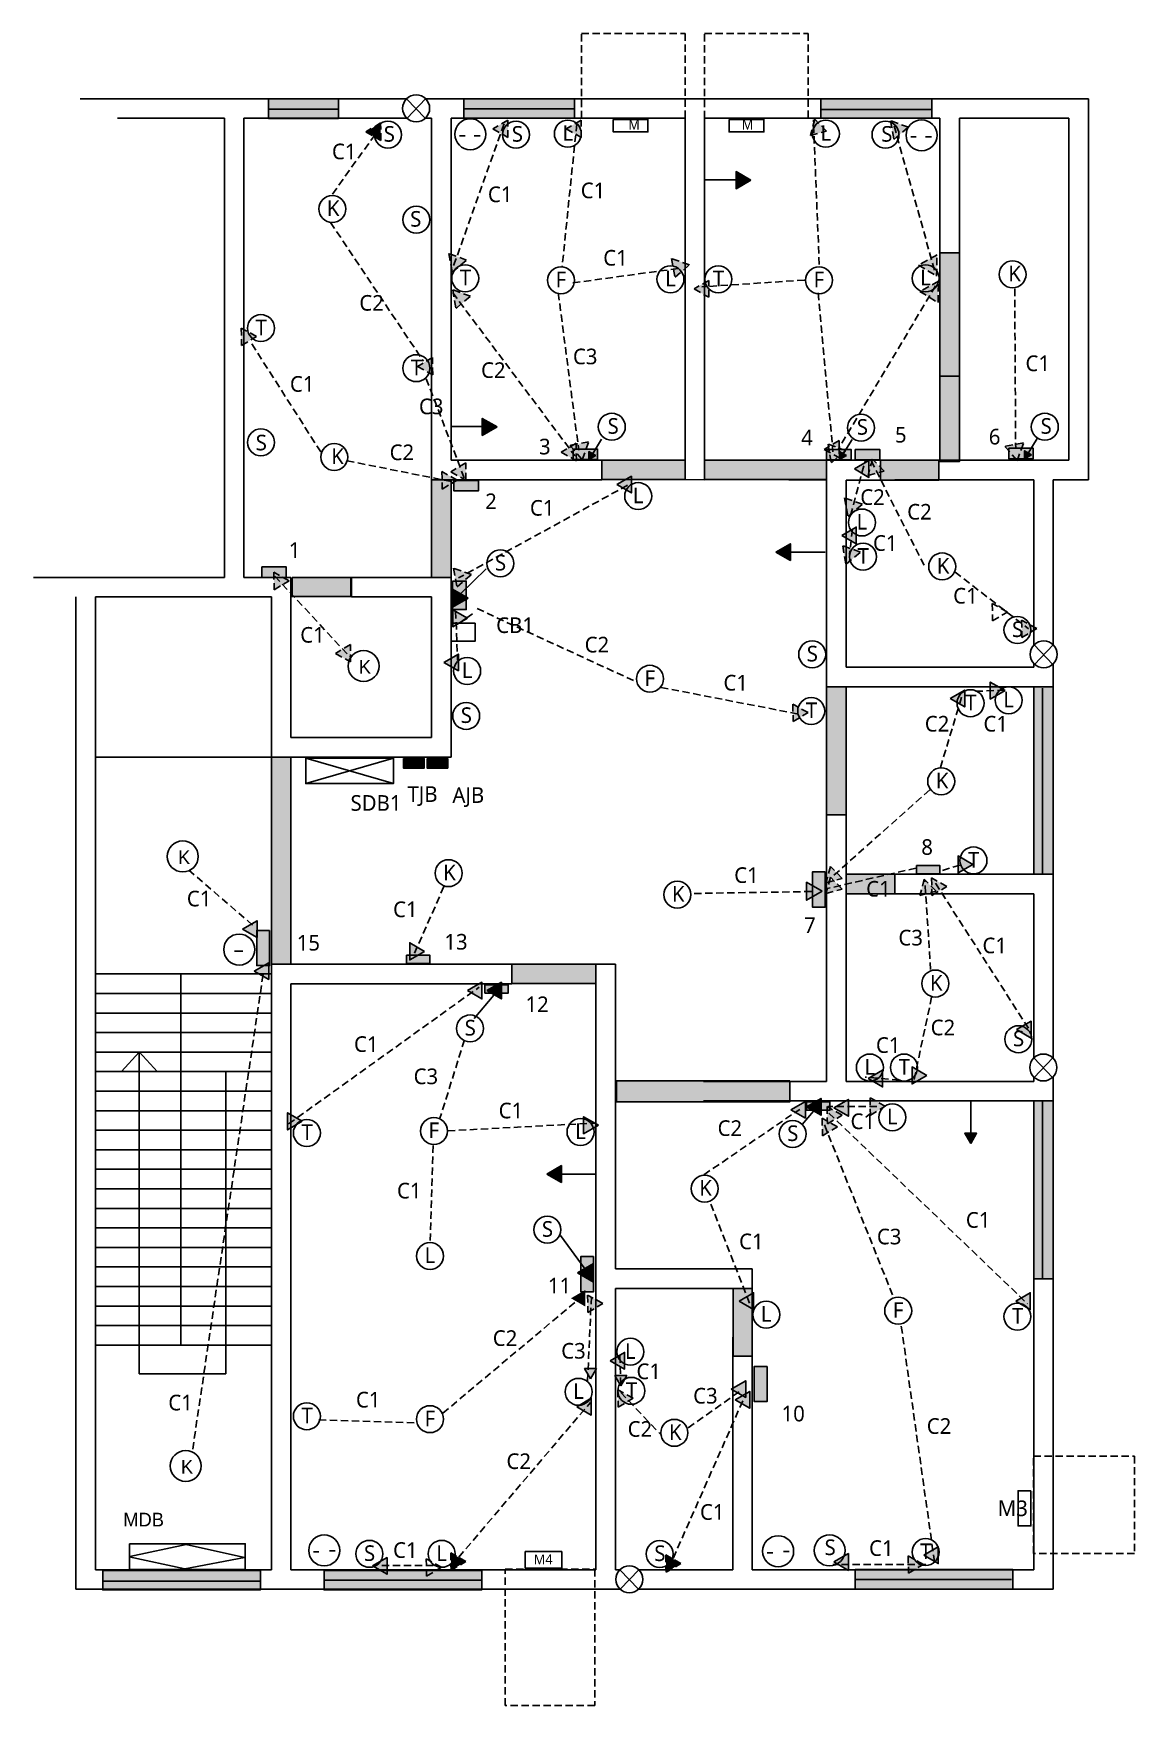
# Model space of a CAD drawing. Header units: inches. Extents: x 7 to 570, y -57 to 799.
import ezdxf

# ---------------------------------------------------------------- set-up
doc = ezdxf.new("R2010")
doc.units = ezdxf.units.IN
doc.header["$LTSCALE"] = 15
doc.header["$MEASUREMENT"] = 0
doc.linetypes.add('HIDDEN', pattern=[0.375, 0.25, -0.125])

msp = doc.modelspace()

# ---------------------------------------------------------------- hatches: boundary and pattern name
for color, points in [(61, [(126.71, 765.73), (162.61, 765.73), (162.61, 755.73), (126.71, 755.73)]), (250, [(373.52, 724.12), (365.95, 728.49), (365.95, 719.76)]), (250, [(243.67, 597.83), (236.1, 602.2), (236.1, 593.46)]), (145, [(282.64, 586.47), (295.14, 586.47), (295.14, 581.07), (282.64, 581.07)]), (250, [(294.26, 583.17), (290.7, 585.23), (290.7, 581.11)]), (250, [(422.41, 583.12), (418.84, 585.18), (418.84, 581.06)]), (145, [(505.45, 586.9), (517.95, 586.9), (517.95, 581.5), (505.45, 581.5)]), (250, [(517.07, 583.6), (513.51, 585.66), (513.51, 581.54)]), (62, [(210.14, 570.78), (220.27, 570.78), (220.27, 520.8), (210.14, 520.8)]), (250, [(386.38, 533.75), (393.8, 529.47), (393.8, 538.04)]), (135, [(220.85, 518.9), (227.95, 518.9), (227.95, 504.28), (220.85, 504.28)]), (250, [(228.84, 510.21), (220.85, 514.82), (220.85, 505.61)]), (135, [(195.82, 428.07), (206.43, 428.07), (206.43, 423.18), (195.82, 423.18)]), (68, [(195.82, 428.07), (206.43, 428.07), (206.43, 423.18), (195.82, 423.18)]), (4, [(207.86, 428.07), (218.46, 428.07), (218.46, 423.18), (207.86, 423.18)]), (135, [(411.58, 370), (405, 370), (405, 352), (411.58, 352)]), (135, [(458.26, 373.27), (470.2, 373.27), (470.2, 368.98), (458.26, 368.98)]), (135, [(127.32, 340.09), (120.75, 340.09), (120.75, 322.09), (127.32, 322.09)]), (135, [(197.3, 327.5), (209.24, 327.5), (209.24, 323.22), (197.3, 323.22)]), (135, [(237.5, 312.29), (249.44, 312.29), (249.44, 308), (237.5, 308)]), (250, [(238.5, 309.29), (245.92, 305), (245.92, 313.57)]), (250, [(402, 249.79), (409.42, 245.5), (409.42, 254.07)]), (135, [(402, 252.29), (413.94, 252.29), (413.94, 248), (402, 248)]), (250, [(486, 231), (489.03, 236.25), (482.97, 236.25)]), (250, [(269.21, 215.39), (276.64, 211.1), (276.64, 219.68)]), (135, [(293.08, 173.13), (286.5, 173.13), (286.5, 155.13), (293.08, 155.13)]), (250, [(284.79, 164.78), (293.02, 160.03), (293.02, 169.54)]), (250, [(281.5, 151.79), (288.92, 147.5), (288.92, 156.07)]), (135, [(381.8, 116.87), (375.23, 116.87), (375.23, 98.87), (381.8, 98.87)])]:
    msp.add_hatch(color=color).paths.add_polyline_path(points)
h = msp.add_hatch(color=60)
h.paths.add_polyline_path([(466.12, 755.87), (409.36, 755.87), (409.36, 765.81), (466.12, 765.81)])
h.paths.add_polyline_path([(283.39, 755.87), (226.63, 755.87), (226.63, 765.81), (283.39, 765.81)])
h = msp.add_hatch(color=61)
h.paths.add_polyline_path([(283.39, 755.87), (226.63, 755.87), (226.63, 765.81), (283.39, 765.81)])
h.paths.add_polyline_path([(466.12, 755.87), (409.36, 755.87), (409.36, 765.81), (466.12, 765.81)])
at = {"linetype": 'HIDDEN'}
for points in [[(184.15, 753.42), (176.5, 748.83), (184.29, 744.5)], [(220.15, 12.5), (227.79, 17.08), (220, 21.42)], [(330.15, 11.5), (337.79, 16.08), (330, 20.42)]]:
    msp.add_hatch(color=250, dxfattribs=at).paths.add_polyline_path(points)
h = msp.add_hatch(color=250, dxfattribs=at)
h.paths.add_polyline_path([(249.15, 754.92), (241.5, 750.33), (249.29, 746)])
h.paths.add_polyline_path([(286.65, 754.92), (279, 750.33), (286.79, 746)])
h.paths.add_polyline_path([(342.12, 680.76), (333, 684.03), (334.73, 674.5)])
h.paths.add_polyline_path([(284.15, 589.42), (276.5, 584.83), (284.29, 580.5)])
h.paths.add_polyline_path([(230.12, 664.76), (221, 668.03), (222.73, 658.5)])
h.paths.add_polyline_path([(228.12, 683.26), (219, 686.53), (220.73, 677)])
h = msp.add_hatch(color=250, dxfattribs=at)
h.paths.add_polyline_path([(404, 747), (412.28, 749.22), (406.22, 755.28)])
h.paths.add_polyline_path([(454.12, 751.26), (445, 754.53), (446.73, 745)])
h.paths.add_polyline_path([(422.12, 585.76), (413, 589.03), (414.73, 579.5)])
h.paths.add_polyline_path([(418.65, 590.92), (411, 586.33), (418.79, 582)])
h = msp.add_hatch(color=64)
h.paths.add_polyline_path([(138.84, 520.8), (168.91, 520.8), (168.91, 511.01), (138.84, 511.01)])
h.paths.add_polyline_path([(297.23, 580.81), (339.87, 580.81), (339.87, 570.84), (297.23, 570.84)])
h.paths.add_polyline_path([(412.23, 570.85), (349.86, 570.85), (349.86, 580.82), (412.23, 580.82)])
h.paths.add_polyline_path([(439.86, 580.72), (469.65, 580.72), (469.65, 570.62), (439.86, 570.62)])
h.paths.add_polyline_path([(470.28, 687), (480.29, 687), (480.29, 580.19), (470.28, 580.19)])
h = msp.add_hatch(color=250, dxfattribs=at)
h.paths.add_polyline_path([(344.5, 668.5), (352, 664.17), (352, 672.83)])
h.paths.add_polyline_path([(469.26, 661.5), (469.53, 672.35), (460, 667.15)])
h.paths.add_polyline_path([(468.5, 675), (468.76, 685.85), (459.24, 680.65)])
h = msp.add_hatch(color=250, dxfattribs=at)
h.paths.add_polyline_path([(113, 639.5), (120.65, 644.08), (112.85, 648.42)])
h.paths.add_polyline_path([(215.65, 566), (223.29, 570.58), (215.5, 574.92)])
h.paths.add_polyline_path([(227.65, 579.42), (220, 574.83), (227.79, 570.5)])
h.paths.add_polyline_path([(210.65, 633.42), (203, 628.83), (210.79, 624.5)])
h = msp.add_hatch(color=145)
h.paths.add_polyline_path([(221.62, 570.44), (234.13, 570.44), (234.13, 565.04), (221.62, 565.04)])
h.paths.add_polyline_path([(412.23, 586.23), (424.73, 586.23), (424.73, 580.82), (412.23, 580.82)])
h.paths.add_polyline_path([(427.01, 586.53), (439.51, 586.53), (439.51, 581.13), (427.01, 581.13)])
h.paths.add_polyline_path([(123.3, 526.21), (135.8, 526.21), (135.8, 520.8), (123.3, 520.8)])
h = msp.add_hatch(color=250, dxfattribs=at)
h.paths.add_polyline_path([(287.26, 581), (290.53, 590.12), (281, 588.38)])
h.paths.add_polyline_path([(509.76, 580.5), (513.03, 589.62), (503.5, 587.88)])
h = msp.add_hatch(color=250, dxfattribs=at)
h.paths.add_polyline_path([(426.5, 576.29), (433.92, 572), (433.92, 580.57)])
h.paths.add_polyline_path([(433.5, 573), (441.78, 575.22), (435.72, 581.28)])
h.paths.add_polyline_path([(430.62, 558.26), (421.5, 561.53), (423.23, 552)])
h.paths.add_polyline_path([(420, 542.29), (427.42, 538), (427.42, 546.57)])
h.paths.add_polyline_path([(429.62, 533.76), (420.5, 537.03), (422.23, 527.5)])
h.paths.add_polyline_path([(512.15, 490), (519.79, 494.58), (512, 498.92)])
h = msp.add_hatch(color=64)
h.paths.add_polyline_path([(374.12, 122.16), (364.43, 122.16), (364.43, 156.82), (374.12, 156.82)])
h.paths.add_polyline_path([(393.54, 263.01), (304.88, 263.01), (304.88, 252.41), (393.54, 252.41)])
h.paths.add_polyline_path([(412.23, 464.81), (422.21, 464.81), (422.21, 399.22), (412.23, 399.22)])
h.paths.add_polyline_path([(447.23, 368.81), (422.23, 368.81), (422.23, 358.8), (447.23, 358.8)])
h.paths.add_polyline_path([(251.23, 322.81), (294.16, 322.81), (294.16, 312.93), (251.23, 312.93)])
h.paths.add_polyline_path([(210.14, 570.78), (220.27, 570.78), (220.27, 520.8), (210.14, 520.8)])
h.paths.add_polyline_path([(138.23, 428.81), (128.23, 428.81), (128.23, 322.81), (138.23, 322.81)])
h = msp.add_hatch(color=250, dxfattribs=at)
h.paths.add_polyline_path([(230.62, 522.26), (221.5, 525.53), (223.23, 516)])
h.paths.add_polyline_path([(228.57, 499.87), (221, 504.24), (221, 495.5)])
h.paths.add_polyline_path([(216.5, 477.29), (223.92, 473), (223.92, 481.57)])
h.paths.add_polyline_path([(305, 568.29), (312.42, 564), (312.42, 572.57)])
h.paths.add_polyline_path([(395.15, 447), (402.79, 451.58), (395, 455.92)])
h = msp.add_hatch(color=250, dxfattribs=at)
h.paths.add_polyline_path([(129.65, 514.5), (137.29, 519.08), (129.5, 523.42)])
h.paths.add_polyline_path([(168.65, 486.42), (161, 481.83), (168.79, 477.5)])
h.paths.add_polyline_path([(206.57, 329.37), (199, 333.74), (199, 325)])
h = msp.add_hatch(color=71)
h.paths.add_polyline_path([(426.97, 12.91), (507.6, 12.91), (507.6, 2.93), (426.97, 2.93)])
h.paths.add_polyline_path([(155.23, 12.5), (235.85, 12.5), (235.85, 2.52), (155.23, 2.52)])
h.paths.add_polyline_path([(41.99, 12.49), (122.62, 12.49), (122.62, 2.51), (41.99, 2.51)])
h.paths.add_polyline_path([(518.23, 252.81), (528.23, 252.81), (528.23, 161.81), (518.23, 161.81)])
h.paths.add_polyline_path([(518.23, 464.81), (528.23, 464.81), (528.23, 368.81), (518.23, 368.81)])
h = msp.add_hatch(color=250, dxfattribs=at)
h.paths.add_polyline_path([(475.5, 458.79), (482.92, 454.5), (482.92, 463.07)])
h.paths.add_polyline_path([(503.57, 462.87), (496, 467.24), (496, 458.5)])
h.paths.add_polyline_path([(487.07, 373.87), (479.5, 378.24), (479.5, 369.5)])
h.paths.add_polyline_path([(412, 364.5), (420.28, 366.72), (414.22, 372.78)])
h.paths.add_polyline_path([(412, 359), (420.28, 361.22), (414.22, 367.28)])
h.paths.add_polyline_path([(409.98, 360.11), (402, 364.72), (402, 355.5)])
h = msp.add_hatch(color=250, dxfattribs=at)
h.paths.add_polyline_path([(460, 358), (468.28, 360.22), (462.22, 366.28)])
h.paths.add_polyline_path([(466.15, 358), (473.79, 362.58), (466, 366.92)])
h.paths.add_polyline_path([(509.5, 289.29), (516.92, 285), (516.92, 293.57)])
h.paths.add_polyline_path([(463.57, 265.87), (456, 270.24), (456, 261.5)])
h.paths.add_polyline_path([(433.5, 264.29), (440.92, 260), (440.92, 268.57)])
h = msp.add_hatch(color=250, dxfattribs=at)
h.paths.add_polyline_path([(113.5, 340.79), (120.92, 336.5), (120.92, 345.07)])
h.paths.add_polyline_path([(119.5, 319.29), (126.92, 315), (126.92, 323.57)])
h = msp.add_hatch(color=250, dxfattribs=at)
h.paths.add_polyline_path([(144.07, 242.37), (136.5, 246.74), (136.5, 238)])
h.paths.add_polyline_path([(228.5, 309.29), (235.92, 305), (235.92, 313.57)])
h.paths.add_polyline_path([(295.57, 240.37), (288, 244.74), (288, 236)])
h.paths.add_polyline_path([(290.15, 144.5), (297.79, 149.08), (290, 153.42)])
h.paths.add_polyline_path([(291.53, 110.5), (294.56, 115.75), (288.5, 115.75)])
h.paths.add_polyline_path([(284.5, 96.29), (291.92, 92), (291.92, 100.57)])
h.paths.add_polyline_path([(180, 14.79), (187.42, 10.5), (187.42, 19.07)])
h = msp.add_hatch(color=250, dxfattribs=at)
h.paths.add_polyline_path([(394, 248.29), (401.42, 244), (401.42, 252.57)])
h.paths.add_polyline_path([(410.15, 235), (417.79, 239.58), (410, 243.92)])
h.paths.add_polyline_path([(412.65, 241), (420.29, 245.58), (412.5, 249.92)])
h.paths.add_polyline_path([(416, 249.29), (423.42, 245), (423.42, 253.57)])
h.paths.add_polyline_path([(434.65, 245.5), (442.29, 250.08), (434.5, 254.42)])
h.paths.add_polyline_path([(367.5, 150.29), (374.92, 146), (374.92, 154.57)])
h.paths.add_polyline_path([(509, 150.29), (516.42, 146), (516.42, 154.57)])
h.paths.add_polyline_path([(416, 16.79), (423.42, 12.5), (423.42, 21.07)])
h.paths.add_polyline_path([(454.15, 11), (461.79, 15.58), (454, 19.92)])
h.paths.add_polyline_path([(462, 20.29), (469.42, 16), (469.42, 24.57)])
h = msp.add_hatch(color=250, dxfattribs=at)
h.paths.add_polyline_path([(301.5, 119.79), (308.92, 115.5), (308.92, 124.07)])
h.paths.add_polyline_path([(307.03, 107), (310.06, 112.25), (304, 112.25)])
h.paths.add_polyline_path([(305.65, 96), (313.29, 100.58), (305.5, 104.92)])
h.paths.add_polyline_path([(363.5, 105.29), (370.92, 101), (370.92, 109.57)])
h.paths.add_polyline_path([(365.5, 99.79), (372.92, 95.5), (372.92, 104.07)])

# ---------------------------------------------------------------- linework, layer by layer
for p, q in [((104.23, 765.81), (30.47, 765.81)), ((104.23, 765.81), (109.23, 765.81)), ((109.23, 765.81), (197.44, 765.81)), ((197.44, 765.81), (206.96, 755.81)), ((207.16, 765.81), (197.65, 755.81)), ((207.16, 765.81), (215.23, 765.81)), ((215.23, 765.81), (345.23, 765.81)), ((345.23, 765.81), (475.23, 765.81)), ((475.23, 765.81), (541.23, 765.81)), ((546.23, 765.81), (541.23, 765.81)), ((546.23, 760.81), (546.23, 765.81)), ((104.23, 755.81), (49.46, 755.81)), ((49.46, 755.81), (49.46, 755.81)), ((104.23, 520.81), (104.23, 755.81)), ((114.23, 755.81), (197.65, 755.81)), ((114.23, 520.81), (114.23, 755.81)), ((126.71, 760.56), (162.61, 760.56)), ((206.96, 755.81), (210.23, 755.81)), ((210.23, 755.81), (210.23, 575.81)), ((220.23, 755.81), (339.87, 755.81)), ((220.23, 755.81), (220.23, 580.81)), ((227.09, 760.67), (283.06, 760.67)), ((339.87, 755.81), (339.87, 575.81)), ((349.87, 755.81), (470.23, 755.81)), ((349.87, 755.81), (349.87, 575.81)), ((409.6, 760.27), (465.57, 760.27)), ((470.23, 755.81), (470.23, 623.81)), ((480.23, 755.81), (536.23, 755.81)), ((480.23, 755.81), (480.23, 623.81)), ((536.23, 755.81), (536.23, 580.81)), ((546.23, 760.81), (546.23, 575.81)), ((224.46, 746.87), (227.32, 746.87)), ((232.02, 746.87), (235.09, 746.87)), ((455.31, 746.31), (458.17, 746.31)), ((462.87, 746.31), (465.93, 746.31)), ((372.76, 724.29), (350.31, 724.29)), ((470.23, 623.81), (480.23, 623.81)), ((242.91, 598), (220.46, 598)), ((297.2, 591.5), (290.98, 581.39)), ((425.34, 591.45), (419.12, 581.34)), ((520.01, 591.93), (513.79, 581.82)), ((210.23, 575.81), (210.23, 551.81)), ((220.23, 580.81), (297.23, 580.81)), ((297.23, 570.81), (297.23, 580.81)), ((339.87, 575.81), (339.87, 570.84)), ((349.87, 575.81), (349.87, 570.81)), ((392.87, 580.81), (417.23, 580.81)), ((417.23, 580.81), (422.23, 580.81)), ((439.86, 580.72), (422.23, 580.81)), ((447.23, 580.81), (523.23, 580.81)), ((523.23, 580.81), (536.23, 580.81)), ((546.23, 570.81), (546.23, 575.81)), ((220.23, 570.81), (220.23, 551.81)), ((220.23, 570.81), (297.23, 570.81)), ((349.87, 570.81), (339.87, 570.84)), ((392.87, 570.81), (412.23, 570.81)), ((392.87, 570.81), (392.87, 570.81)), ((412.23, 469.81), (412.23, 570.81)), ((412.23, 570.62), (412.23, 570.62)), ((422.23, 474.81), (422.23, 570.62)), ((439.86, 570.62), (422.23, 570.62)), ((447.23, 570.81), (518.23, 570.81)), ((518.23, 486.03), (518.23, 570.81)), ((528.23, 570.81), (541.23, 570.81)), ((528.23, 486.26), (528.23, 570.81)), ((541.23, 570.81), (546.23, 570.81)), ((393.8, 533.71), (411.48, 533.71)), ((224.84, 512.25), (238.15, 525.11)), ((33.23, 520.81), (6.55, 520.81)), ((33.23, 520.81), (104.23, 520.81)), ((114.23, 520.81), (133.23, 520.81)), ((133.23, 520.81), (138.23, 520.81)), ((138.23, 520.81), (138.23, 515.81)), ((138.23, 515.81), (138.23, 438.81)), ((215.23, 520.81), (169.23, 520.81)), ((169.23, 510.81), (169.23, 520.81)), ((220.23, 520.81), (215.23, 520.81)), ((220.23, 515.81), (220.23, 520.81)), ((220.23, 433.81), (220.23, 515.81)), ((28.23, 433.81), (28.23, 510.81)), ((28.23, 510.81), (28.23, 510.81)), ((38.23, 433.81), (38.23, 510.81)), ((38.23, 510.81), (109.23, 510.81)), ((109.23, 510.81), (128.23, 510.81)), ((128.23, 510.81), (128.23, 433.81)), ((210.23, 510.81), (169.23, 510.81)), ((210.23, 438.81), (210.23, 510.81)), ((224.36, 497.31), (231.13, 502.12)), ((518.48, 486.29), (528, 476.29)), ((528.2, 486.29), (518.68, 476.29)), ((518.23, 474.81), (422.23, 474.81)), ((518.23, 474.81), (518.23, 476.74)), ((528.23, 469.81), (528.23, 476.52)), ((412.23, 464.81), (412.23, 469.81)), ((417.23, 464.81), (412.23, 464.81)), ((518.23, 464.81), (417.23, 464.81)), ((518.23, 368.81), (518.23, 464.81)), ((522.77, 464.03), (522.77, 369.13)), ((528.23, 363.81), (528.23, 469.81)), ((138.23, 438.81), (210.23, 438.81)), ((28.23, 317.81), (28.23, 433.81)), ((138.23, 428.81), (38.22, 428.81)), ((38.23, 317.81), (38.23, 433.81)), ((128.23, 433.81), (128.23, 401.81)), ((138.23, 428.81), (215.23, 428.81)), ((138.23, 428.81), (138.23, 401.81)), ((145.85, 428.18), (190.64, 415.23)), ((145.85, 415.23), (190.64, 428.18)), ((215.23, 428.81), (220.23, 428.81)), ((220.23, 428.81), (220.23, 433.81)), ((412.23, 363.81), (412.23, 421.81)), ((422.23, 363.81), (422.23, 421.81)), ((447.23, 368.81), (518.23, 368.81)), ((447.23, 358.81), (447.23, 368.81)), ((412.23, 262.81), (412.23, 363.81)), ((422.23, 262.81), (422.23, 363.81)), ((528.23, 274.58), (528.23, 363.81)), ((447.23, 358.81), (518.23, 358.81)), ((518.23, 274.78), (518.23, 358.81)), ((109.31, 329.51), (113.6, 329.51)), ((28.23, 7.81), (28.23, 317.81)), ((38.23, 12.81), (38.23, 317.81)), ((128.23, 317.81), (38.23, 317.81)), ((81.86, 317.81), (81.86, 127.89)), ((133.23, 322.81), (128.23, 322.81)), ((128.23, 322.81), (128.23, 317.81)), ((128.23, 12.81), (128.23, 317.81)), ((133.23, 322.81), (251.23, 322.81)), ((251.23, 312.81), (251.23, 322.81)), ((304.23, 322.81), (294.16, 322.81)), ((294.23, 161.81), (294.23, 317.81)), ((304.23, 317.81), (304.23, 322.81)), ((304.23, 166.81), (304.23, 317.81)), ((138.23, 12.81), (138.23, 312.81)), ((138.23, 312.81), (251.23, 312.81)), ((128.23, 307.81), (38.23, 307.81)), ((242, 307), (232, 295)), ((128.23, 297.81), (38.23, 297.81)), ((128.23, 287.81), (38.23, 287.81)), ((128.23, 277.81), (38.23, 277.81)), ((60.66, 277.72), (51.57, 267.89)), ((60.55, 113.11), (60.55, 277.86)), ((60.55, 277.86), (69.97, 267.78)), ((518.28, 274.82), (527.8, 264.82)), ((528, 274.82), (518.48, 264.82)), ((128.23, 267.81), (38.23, 267.81)), ((104.91, 267.86), (104.91, 113.11)), ((128.23, 257.81), (38.23, 257.81)), ((412.23, 262.81), (349.23, 262.81)), ((518.23, 262.81), (422.23, 262.81)), ((518.23, 262.81), (518.23, 265.06)), ((528.23, 257.81), (528.23, 265.26)), ((528.23, 161.81), (528.23, 257.81)), ((417.23, 252.81), (349.23, 252.81)), ((518.23, 252.81), (417.23, 252.81)), ((486, 236.5), (486, 253)), ((518.23, 161.81), (518.23, 252.81)), ((522.78, 252.84), (522.78, 161.54)), ((128.23, 247.81), (38.23, 247.81)), ((405.5, 247.5), (399.85, 240.72)), ((128.23, 237.81), (38.23, 237.81)), ((128.23, 227.81), (38.23, 227.81)), ((128.23, 217.81), (38.23, 217.81)), ((276.64, 215.34), (294.31, 215.34)), ((128.23, 207.81), (38.23, 207.81)), ((128.23, 197.81), (38.23, 197.81)), ((128.23, 187.81), (38.23, 187.81)), ((288.71, 166.69), (276.16, 183.94)), ((128.23, 177.81), (38.23, 177.81)), ((128.23, 167.81), (38.23, 167.81)), ((304.23, 166.81), (369.23, 166.81)), ((369.23, 166.81), (374.12, 166.81)), ((374.12, 166.81), (374.12, 156.82)), ((128.23, 157.81), (38.23, 157.81)), ((294.23, 12.81), (294.23, 161.81)), ((304.23, 12.81), (304.23, 156.81)), ((304.23, 156.81), (369.23, 156.81)), ((518.23, 12.81), (518.23, 161.81)), ((528.23, 7.81), (528.23, 161.81)), ((128.23, 147.81), (38.23, 147.81)), ((128.23, 137.81), (38.23, 137.81)), ((364.23, 131.81), (364.23, 12.81)), ((374.23, 131.81), (374.23, 12.81)), ((128.23, 127.81), (38.23, 127.81)), ((104.91, 113.11), (60.55, 113.11)), ((55.84, 19.58), (84.68, 25.73)), ((84.68, 25.73), (114.58, 19.05)), ((83.98, 13.25), (55.49, 19.4)), ((114.58, 19.05), (83.98, 13.25)), ((149.72, 21.93), (152.58, 21.93)), ((158.05, 22.57), (160.91, 22.57)), ((381.95, 21.52), (384.81, 21.52)), ((390.28, 22.15), (393.14, 22.15)), ((38.23, 12.81), (128.23, 12.81)), ((138.23, 12.81), (294.23, 12.81)), ((304.23, 12.81), (306.54, 12.81)), ((306.54, 12.81), (316.06, 2.81)), ((316.26, 12.81), (306.75, 2.81)), ((316.26, 12.81), (364.23, 12.81)), ((374.23, 12.81), (518.23, 12.81)), ((28.23, 2.81), (28.23, 7.81)), ((33.23, 2.81), (28.23, 2.81)), ((33.23, 2.81), (133.23, 2.81)), ((122.39, 6.95), (42.29, 6.95)), ((133.23, 2.81), (299.23, 2.81)), ((235.79, 7.4), (155.69, 7.4)), ((299.23, 2.81), (306.75, 2.81)), ((316.06, 2.81), (369.23, 2.81)), ((369.23, 2.81), (523.23, 2.81)), ((506.89, 7.9), (427.23, 7.9)), ((523.23, 2.81), (528.23, 2.81)), ((528.23, 2.81), (528.23, 7.81))]:
    msp.add_line(p, q)
for p, q in [((221.5, 680.5), (247.5, 753.5)), ((408.5, 681), (405.5, 755)), ((159.5, 717), (182, 748.5)), ((284.5, 753), (277, 680)), ((467.5, 678), (446.5, 753)), ((158.5, 702.5), (206, 631.5)), ((282.5, 671.5), (337, 679)), ((401, 673), (348.5, 669.5)), ((468, 670), (418, 586)), ((508.5, 668.5), (509, 587)), ((221, 666.5), (283.5, 583)), ((275, 666.5), (285.5, 586)), ((408, 666.5), (415.5, 585)), ((153.5, 585), (117.5, 641.5)), ((207.5, 622.5), (227, 571.5)), ((167, 580.5), (222, 569.5)), ((424.5, 552.5), (432, 580.5)), ((435, 580.5), (462.5, 526.5)), ((310.5, 568), (224, 520.5)), ((425.5, 545.5), (424, 532.5)), ((478, 523.5), (515.5, 494.5)), ((114.23, 520.81), (133.23, 520.81)), ((130, 521.5), (168.5, 480)), ((210.23, 510.81), (169.23, 510.81)), ((313.5, 468), (232, 505.5)), ((222.5, 503.5), (223.5, 478.5)), ((327.5, 464.5), (397, 451)), ((503.5, 463), (488, 462.5)), ((470.5, 423.5), (481.5, 460)), ((138.23, 428.81), (138.23, 401.81)), ((138.23, 428.81), (138.23, 401.81)), ((412.23, 363.81), (412.23, 421.81)), ((465, 412), (414.5, 367)), ((86, 371), (119, 342.5)), ((458, 372), (412.5, 361.5)), ((480.5, 373.5), (470.5, 370.5)), ((216.5, 362.5), (201.5, 328.5)), ((344.5, 359), (405, 360)), ((465.5, 320), (462.5, 366)), ((515.5, 290), (467.5, 365)), ((88, 74.5), (124, 317.5)), ((137, 241), (234.5, 311)), ((466, 306), (457, 263.5)), ((227, 284), (214.5, 244)), ((449.5, 263.5), (432, 265)), ((349.5, 215), (398.5, 248.5)), ((438, 250), (413, 250)), ((218.5, 237.5), (294.5, 241.5)), ((446, 153.5), (411, 241)), ((413.5, 246.5), (515, 149)), ((211, 230), (209.5, 181)), ((353, 200), (373.5, 147.5)), ((216, 93), (287.5, 153)), ((290, 109.5), (292, 153)), ((450.5, 137.5), (467.5, 16.5)), ((306.5, 122.5), (307, 106.5)), ((307, 103.5), (328, 81.5)), ((341.5, 85.5), (369, 105)), ((220.5, 15), (291.5, 98.5)), ((331.5, 13.5), (369.5, 99.5)), ((152.5, 89.5), (202, 88)), ((211, 15), (184, 15)), ((304.23, 12.81), (306.54, 12.81)), ((304.23, 12.81), (306.54, 12.81)), ((316.26, 12.81), (364.23, 12.81)), ((316.26, 12.81), (364.23, 12.81)), ((463, 15.5), (415.5, 15.5))]:
    msp.add_line(p, q, dxfattribs=at)
for points in [[(286.83, 799.24), (339.87, 799.24), (339.87, 755.81), (286.83, 755.81)], [(349.87, 799.24), (402.92, 799.24), (402.92, 755.81), (349.87, 755.81)], [(184.15, 753.42), (176.5, 748.83), (184.29, 744.5)], [(249.15, 754.92), (241.5, 750.33), (249.29, 746)], [(286.65, 754.92), (279, 750.33), (286.79, 746)], [(404, 747), (412.28, 749.22), (406.22, 755.28)], [(454.12, 751.26), (445, 754.53), (446.73, 745)], [(228.12, 683.26), (219, 686.53), (220.73, 677)], [(468.5, 675), (468.76, 685.85), (459.24, 680.65)], [(342.12, 680.76), (333, 684.03), (334.73, 674.5)], [(230.12, 664.76), (221, 668.03), (222.73, 658.5)], [(344.5, 668.5), (352, 664.17), (352, 672.83)], [(469.26, 661.5), (469.53, 672.35), (460, 667.15)], [(113, 639.5), (120.65, 644.08), (112.85, 648.42)], [(210.65, 633.42), (203, 628.83), (210.79, 624.5)], [(418.65, 590.92), (411, 586.33), (418.79, 582)], [(284.15, 589.42), (276.5, 584.83), (284.29, 580.5)], [(287.26, 581), (290.53, 590.12), (281, 588.38)], [(422.12, 585.76), (413, 589.03), (414.73, 579.5)], [(509.76, 580.5), (513.03, 589.62), (503.5, 587.88)], [(215.65, 566), (223.29, 570.58), (215.5, 574.92)], [(227.65, 579.42), (220, 574.83), (227.79, 570.5)], [(433.5, 573), (441.78, 575.22), (435.72, 581.28)], [(430.62, 558.26), (421.5, 561.53), (423.23, 552)], [(429.62, 533.76), (420.5, 537.03), (422.23, 527.5)], [(129.65, 514.5), (137.29, 519.08), (129.5, 523.42)], [(230.62, 522.26), (221.5, 525.53), (223.23, 516)], [(497.15, 498.5), (504.79, 503.08), (497, 507.42)], [(512.15, 490), (519.79, 494.58), (512, 498.92)], [(168.65, 486.42), (161, 481.83), (168.79, 477.5)], [(395.15, 447), (402.79, 451.58), (395, 455.92)], [(412, 364.5), (420.28, 366.72), (414.22, 372.78)], [(412, 359), (420.28, 361.22), (414.22, 367.28)], [(460, 358), (468.28, 360.22), (462.22, 366.28)], [(466.15, 358), (473.79, 362.58), (466, 366.92)], [(412.65, 241), (420.29, 245.58), (412.5, 249.92)], [(434.65, 245.5), (442.29, 250.08), (434.5, 254.42)], [(410.15, 235), (417.79, 239.58), (410, 243.92)], [(290.15, 144.5), (297.79, 149.08), (290, 153.42)], [(305.65, 96), (313.29, 100.58), (305.5, 104.92)], [(518.14, 71.03), (569.8, 71.03), (569.8, 21.11), (518.14, 21.11)], [(207.65, 9.5), (215.29, 14.08), (207.5, 18.42)], [(220.15, 12.5), (227.79, 17.08), (220, 21.42)], [(330.15, 11.5), (337.79, 16.08), (330, 20.42)], [(454.15, 11), (461.79, 15.58), (454, 19.92)], [(247.8, 13.08), (293.78, 13.08), (293.78, -56.7), (247.8, -56.7)]]:
    msp.add_lwpolyline(points, close=True, dxfattribs=at)
for points in [[(126.71, 765.73), (162.61, 765.73), (162.61, 755.73), (126.71, 755.73)], [(283.39, 755.87), (226.63, 755.87), (226.63, 765.81), (283.39, 765.81)], [(466.12, 755.87), (409.36, 755.87), (409.36, 765.81), (466.12, 765.81)], [(303.11, 755.24), (320.86, 755.24), (320.86, 748.79), (303.11, 748.79)], [(362.42, 755.24), (380.17, 755.24), (380.17, 748.79), (362.42, 748.79)], [(373.52, 724.12), (365.95, 728.49), (365.95, 719.76)], [(470.28, 687), (480.29, 687), (480.29, 580.19), (470.28, 580.19)], [(243.67, 597.83), (236.1, 602.2), (236.1, 593.46)], [(282.64, 586.47), (295.14, 586.47), (295.14, 581.07), (282.64, 581.07)], [(294.26, 583.17), (290.7, 585.23), (290.7, 581.11)], [(412.27, 586.32), (424.77, 586.32), (424.77, 580.92), (412.27, 580.92)], [(422.41, 583.12), (418.84, 585.18), (418.84, 581.06)], [(426.95, 586.32), (439.45, 586.32), (439.45, 580.92), (426.95, 580.92)], [(505.45, 586.9), (517.95, 586.9), (517.95, 581.5), (505.45, 581.5)], [(517.07, 583.6), (513.51, 585.66), (513.51, 581.54)], [(297.23, 580.81), (339.87, 580.81), (339.87, 570.84), (297.23, 570.84)], [(412.23, 570.85), (349.86, 570.85), (349.86, 580.82), (412.23, 580.82)], [(426.5, 576.29), (433.92, 572), (433.92, 580.57)], [(439.86, 580.72), (469.65, 580.72), (469.65, 570.62), (439.86, 570.62)], [(210.14, 570.78), (220.27, 570.78), (220.27, 520.8), (210.14, 520.8)], [(221.62, 570.44), (234.13, 570.44), (234.13, 565.04), (221.62, 565.04)], [(305, 568.29), (312.42, 564), (312.42, 572.57)], [(420, 542.29), (427.42, 538), (427.42, 546.57)], [(386.38, 533.75), (393.8, 529.47), (393.8, 538.04)], [(123.3, 526.21), (135.8, 526.21), (135.8, 520.8), (123.3, 520.8)], [(138.84, 520.8), (168.91, 520.8), (168.91, 511.01), (138.84, 511.01)], [(220.85, 518.9), (227.95, 518.9), (227.95, 504.28), (220.85, 504.28)], [(228.84, 510.21), (220.85, 514.82), (220.85, 505.61)], [(220.2, 497.31), (232.45, 497.31), (232.45, 488.13), (220.2, 488.13)], [(228.57, 499.87), (221, 504.24), (221, 495.5)], [(216.5, 477.29), (223.92, 473), (223.92, 481.57)], [(412.23, 464.81), (422.21, 464.81), (422.21, 399.22), (412.23, 399.22)], [(475.5, 458.79), (482.92, 454.5), (482.92, 463.07)], [(503.57, 462.87), (496, 467.24), (496, 458.5)], [(518.23, 464.81), (528.23, 464.81), (528.23, 368.81), (518.23, 368.81)], [(138.23, 428.81), (128.23, 428.81), (128.23, 322.81), (138.23, 322.81)], [(145.85, 428.18), (190.64, 428.18), (190.64, 415.23), (145.85, 415.23)], [(195.82, 428.07), (206.43, 428.07), (206.43, 423.18), (195.82, 423.18)], [(207.86, 428.07), (218.46, 428.07), (218.46, 423.18), (207.86, 423.18)], [(487.07, 373.87), (479.5, 378.24), (479.5, 369.5)], [(411.58, 370), (405, 370), (405, 352), (411.58, 352)], [(447.23, 368.81), (422.23, 368.81), (422.23, 358.8), (447.23, 358.8)], [(458.26, 373.27), (470.2, 373.27), (470.2, 368.98), (458.26, 368.98)], [(409.98, 360.11), (402, 364.72), (402, 355.5)], [(113.5, 340.79), (120.92, 336.5), (120.92, 345.07)], [(127.32, 340.09), (120.75, 340.09), (120.75, 322.09), (127.32, 322.09)], [(197.3, 327.5), (209.24, 327.5), (209.24, 323.22), (197.3, 323.22)], [(206.57, 329.37), (199, 333.74), (199, 325)], [(119.5, 319.29), (126.92, 315), (126.92, 323.57)], [(251.23, 322.81), (294.16, 322.81), (294.16, 312.93), (251.23, 312.93)], [(228.5, 309.29), (235.92, 305), (235.92, 313.57)], [(237.5, 312.29), (249.44, 312.29), (249.44, 308), (237.5, 308)], [(238.5, 309.29), (245.92, 305), (245.92, 313.57)], [(509.5, 289.29), (516.92, 285), (516.92, 293.57)], [(433.5, 264.29), (440.92, 260), (440.92, 268.57)], [(463.57, 265.87), (456, 270.24), (456, 261.5)], [(393.54, 263.01), (304.88, 263.01), (304.88, 252.41), (393.54, 252.41)], [(394, 248.29), (401.42, 244), (401.42, 252.57)], [(402, 249.79), (409.42, 245.5), (409.42, 254.07)], [(402, 252.29), (413.94, 252.29), (413.94, 248), (402, 248)], [(416, 249.29), (423.42, 245), (423.42, 253.57)], [(518.23, 252.81), (528.23, 252.81), (528.23, 161.81), (518.23, 161.81)], [(144.07, 242.37), (136.5, 246.74), (136.5, 238)], [(295.57, 240.37), (288, 244.74), (288, 236)], [(486, 231), (489.03, 236.25), (482.97, 236.25)], [(269.21, 215.39), (276.64, 211.1), (276.64, 219.68)], [(293.08, 173.13), (286.5, 173.13), (286.5, 155.13), (293.08, 155.13)], [(284.79, 164.78), (293.02, 160.03), (293.02, 169.54)], [(374.12, 122.16), (364.43, 122.16), (364.43, 156.82), (374.12, 156.82)], [(367.5, 150.29), (374.92, 146), (374.92, 154.57)], [(509, 150.29), (516.42, 146), (516.42, 154.57)], [(301.5, 119.79), (308.92, 115.5), (308.92, 124.07)], [(291.53, 110.5), (294.56, 115.75), (288.5, 115.75)], [(307.03, 107), (310.06, 112.25), (304, 112.25)], [(381.8, 116.87), (375.23, 116.87), (375.23, 98.87), (381.8, 98.87)], [(363.5, 105.29), (370.92, 101), (370.92, 109.57)], [(365.5, 99.79), (372.92, 95.5), (372.92, 104.07)], [(284.5, 96.29), (291.92, 92), (291.92, 100.57)], [(516.77, 53.29), (510.19, 53.29), (510.19, 35.29), (516.77, 35.29)], [(55.66, 26.09), (114.88, 26.09), (114.88, 12.9), (55.66, 12.9)], [(180, 14.79), (187.42, 10.5), (187.42, 19.07)], [(258.02, 22.15), (276.75, 22.15), (276.75, 13.64), (258.02, 13.64)], [(416, 16.79), (423.42, 12.5), (423.42, 21.07)], [(462, 20.29), (469.42, 16), (469.42, 24.57)], [(41.99, 12.49), (122.62, 12.49), (122.62, 2.51), (41.99, 2.51)], [(155.23, 12.5), (235.85, 12.5), (235.85, 2.52), (155.23, 2.52)], [(426.97, 12.91), (507.6, 12.91), (507.6, 2.93), (426.97, 2.93)]]:
    msp.add_lwpolyline(points, close=True)
for centre, radius in [((202.3, 760.9), 6.9), ((187.9, 747.4), 6.9), ((230.01, 747.65), 7.93), ((253.4, 747.4), 6.9), ((279.9, 747.9), 6.9), ((411.9, 747.9), 6.9), ((442.4, 747.4), 6.9), ((460.85, 747.09), 7.93), ((159.4, 709.4), 6.9), ((202.4, 703.9), 6.9), ((227.4, 673.9), 6.9), ((276.4, 672.9), 6.9), ((332.4, 673.4), 6.9), ((356.9, 673.4), 6.9), ((408.4, 672.9), 6.9), ((462.9, 673.9), 6.9), ((507.4, 675.9), 6.9), ((122.9, 648.4), 6.9), ((202.4, 627.9), 6.9), ((302.4, 597.9), 6.9), ((429.9, 597.4), 6.9), ((523.9, 597.9), 6.9), ((122.9, 589.9), 6.9), ((160.4, 582.4), 6.9), ((315.9, 562.4), 6.9), ((430.4, 548.9), 6.9), ((245.4, 527.96), 6.9), ((430.9, 531.4), 6.9), ((471.4, 526.4), 6.9), ((509.9, 493.9), 6.9), ((404.9, 481.4), 6.9), ((523.34, 481.39), 6.9), ((175.43, 475.43), 7.93), ((228.4, 472.9), 6.9), ((321.9, 468.9), 6.9), ((485.9, 456.4), 6.9), ((505.4, 457.9), 6.9), ((227.9, 449.9), 6.9), ((404.4, 452.4), 6.9), ((470.9, 416.4), 6.9), ((82.93, 377.93), 7.93), ((487.4, 375.9), 6.9), ((218.9, 369.4), 6.9), ((335.9, 358.4), 6.9), ((111.82, 330.31), 7.93), ((467.9, 312.9), 6.9), ((229.9, 289.9), 6.9), ((510.4, 284.4), 6.9), ((434.4, 269.9), 6.9), ((451.9, 269.9), 6.9), ((523.14, 269.92), 6.9), ((445.9, 244.4), 6.9), ((146.4, 236.4), 6.9), ((211.4, 237.4), 6.9), ((286.4, 236.9), 6.9), ((394.9, 235.9), 6.9), ((349.9, 207.9), 6.9), ((269.4, 186.9), 6.9), ((209.4, 173.4), 6.9), ((381.4, 143.4), 6.9), ((448.9, 145.4), 6.9), ((509.9, 142.4), 6.9), ((311.9, 124.41), 6.9), ((312.4, 104.41), 6.9), ((285.4, 103.9), 6.9), ((146.4, 91.4), 6.9), ((209.4, 89.9), 6.9), ((334.4, 82.91), 6.9), ((84.43, 65.93), 7.93), ((155.27, 22.71), 7.93), ((178.4, 20.96), 6.9), ((215.4, 20.96), 6.9), ((326.9, 20.91), 6.9), ((387.49, 22.3), 7.93), ((413.82, 22.72), 7.93), ((462.9, 21.9), 6.9), ((311.4, 7.9), 6.9)]:
    msp.add_circle(centre, radius)

# ---------------------------------------------------------------- texts
at = {"attachment_point": 1}
for s, insert, char_height, width in [('{\\fYu Gothic|b0|i0|c0|p34;M}', (310.83, 755.05), 5, 3.5), ('{\\fYu Gothic|b0|i0|c0|p34;M}', (368.87, 755.06), 5, 3.5), ('{\\fYu Gothic|b0|i0|c0|p34;S}', (185.74, 751.83), 8, 3.5), ('{\\fYu Gothic|b0|i0|c0|p34;S}', (251.24, 751.83), 8, 3.5), ('{\\fYu Gothic|b0|i0|c0|p34;L}', (277.13, 752.28), 8, 3.5), ('{\\fYu Gothic|b0|i0|c0|p34;L}', (409.13, 752.28), 8, 3.5), ('{\\fYu Gothic|b0|i0|c0|p34;S}', (440.24, 751.83), 8, 3.5), ('{\\fYu Gothic|b0|i0|c0|p34;C1}', (159.24, 742.83), 8, 3.5), ('{\\fYu Gothic|b0|i0|c0|p34;C1}', (239.01, 720.89), 8, 3.5), ('{\\fYu Gothic|b0|i0|c0|p34;C1}', (286.51, 722.89), 8, 3.5), ('{\\fYu Gothic|b0|i0|c0|p34;K}', (156.63, 713.78), 8, 3.5), ('{\\fYu Gothic|b0|i0|c0|p34;S}', (199.24, 708.33), 8, 3.5), ('{\\fYu Gothic|b0|i0|c0|p34;C1}', (298.01, 688.39), 8, 3.5), ('{\\fYu Gothic|b0|i0|c0|p34;T}', (224.63, 678.28), 8, 3.5), ('{\\fYu Gothic|b0|i0|c0|p34;F}', (273.63, 677.28), 8, 3.5), ('{\\fYu Gothic|b0|i0|c0|p34;L}', (329.63, 677.78), 8, 3.5), ('{\\fYu Gothic|b0|i0|c0|p34;T}', (354.13, 677.78), 8, 3.5), ('{\\fYu Gothic|b0|i0|c0|p34;F}', (405.63, 677.28), 8, 3.5), ('{\\fYu Gothic|b0|i0|c0|p34;L}', (460.13, 678.28), 8, 3.5), ('{\\fYu Gothic|b0|i0|c0|p34;K}', (505.24, 680.33), 8, 3.5), ('{\\fYu Gothic|b0|i0|c0|p34;C2}', (173.24, 665.33), 8, 3.5), ('{\\fYu Gothic|b0|i0|c0|p34;T}', (120.13, 652.78), 8, 3.5), ('{\\fYu Gothic|b0|i0|c0|p34;C3}', (282.51, 637.89), 8, 3.5), ('{\\fYu Gothic|b0|i0|c0|p34;C1}', (514.01, 634.39), 8, 3.5), ('{\\fYu Gothic|b0|i0|c0|p34;T}', (199.63, 632.28), 8, 3.5), ('{\\fYu Gothic|b0|i0|c0|p34;C2}', (235.51, 630.89), 8, 3.5), ('{\\fYu Gothic|b0|i0|c0|p34;C1}', (137.74, 623.83), 8, 3.5), ('{\\fYu Gothic|b0|i0|c0|p34;C3}', (203.74, 612.33), 8, 3.5), ('{\\fYu Gothic|b0|i0|c0|p34;S}', (300.24, 602.33), 8, 3.5), ('{\\fYu Gothic|b0|i0|c0|p34;S}', (427.74, 601.83), 8, 3.5), ('{\\fYu Gothic|b0|i0|c0|p34;S}', (521.74, 602.33), 8, 3.5), ('{\\fYu Gothic|b0|i0|c0|p34;S}', (120.24, 593.83), 8, 3.5), ('{\\fYu Gothic|b0|i0|c0|p34;3}', (265.13, 591.77), 8, 3.5), ('{\\fYu Gothic|b0|i0|c0|p34;4}', (399.24, 596.33), 8, 3.5), ('{\\fYu Gothic|b0|i0|c0|p34;5}', (447.24, 597.83), 8, 3.5), ('{\\fYu Gothic|b0|i0|c0|p34;6}', (495.24, 596.83), 8, 3.5), ('{\\fYu Gothic|b0|i0|c0|p34;K}', (158.85, 586.78), 8, 3.5), ('{\\fYu Gothic|b0|i0|c0|p34;C2}', (188.74, 588.83), 8, 3.5), ('{\\fYu Gothic|b0|i0|c0|p34;L}', (313.13, 566.78), 8, 3.5), ('{\\fYu Gothic|b0|i0|c0|p34;C2}', (429.51, 565.89), 8, 3.5), ('{\\fYu Gothic|b0|i0|c0|p34;2}', (237.63, 563.77), 8, 3.5), ('{\\fYu Gothic|b0|i0|c0|p34;C1}', (260.51, 560.39), 8, 3.5), ('{\\fYu Gothic|b0|i0|c0|p34;C2}', (453.51, 558.39), 8, 3.5), ('{\\fYu Gothic|b0|i0|c0|p34;L}', (427.63, 553.28), 8, 3.5), ('{\\fYu Gothic|b0|i0|c0|p34;C1}', (436.01, 542.39), 8, 3.5), ('{\\fYu Gothic|b0|i0|c0|p34;1}', (137.13, 538.77), 8, 3.5), ('{\\fYu Gothic|b0|i0|c0|p34;S}', (242.63, 532.33), 8, 3.5), ('{\\fYu Gothic|b0|i0|c0|p34;T}', (428.13, 535.78), 8, 3.5), ('{\\fYu Gothic|b0|i0|c0|p34;K}', (468.63, 530.78), 8, 7.3667), ('{\\fYu Gothic|b0|i0|c0|p34;C1}', (477.01, 515.39), 8, 3.5), ('{\\fYu Gothic|b0|i0|c0|p34;CB1}', (243.24, 500.33), 8, 3.5), ('{\\fYu Gothic|b0|i0|c0|p34;S}', (507.13, 498.28), 8, 3.5), ('{\\fYu Gothic|b0|i0|c0|p34;C1}', (143.01, 495.39), 8, 3.5), ('{\\fYu Gothic|b0|i0|c0|p34;C2}', (288.51, 490.39), 8, 3.5), ('{\\fYu Gothic|b0|i0|c0|p34;S}', (402.13, 485.78), 8, 3.5), ('K', (173, 478.5), 7, 27.5), ('{\\fYu Gothic|b0|i0|c0|p34;L}', (225.63, 477.28), 8, 3.5), ('{\\fYu Gothic|b0|i0|c0|p34;F}', (319.13, 473.28), 8, 3.5), ('{\\fYu Gothic|b0|i0|c0|p34;C1}', (359.51, 470.89), 8, 3.5), ('{\\fYu Gothic|b0|i0|c0|p34;L}', (502.63, 462.28), 8, 3.5), ('{\\fYu Gothic|b0|i0|c0|p34;S}', (225.13, 454.28), 8, 3.5), ('{\\fYu Gothic|b0|i0|c0|p34;T}', (401.63, 456.78), 8, 3.5), ('{\\fYu Gothic|b0|i0|c0|p34;T}', (483.13, 460.78), 8, 3.5), ('{\\fYu Gothic|b0|i0|c0|p34;C2}', (462.51, 449.89), 8, 3.5), ('{\\fYu Gothic|b0|i0|c0|p34;C1}', (492.51, 449.89), 8, 3.5), ('{\\fYu Gothic|b0|i0|c0|p34;K}', (468.13, 420.78), 8, 3.5), ('{\\fYu Gothic|b0|i0|c0|p34;TJB }', (197.86, 413.88), 8, 3.5), ('{\\fYu Gothic|b0|i0|c0|p34;AJB }', (220.86, 413.38), 8, 3.5), ('{\\fYu Gothic|b0|i0|c0|p34;SDB1}', (168.74, 409.33), 8, 3.5), ('{\\fYu Gothic|b0|i0|c0|p34;8}', (460.71, 386.77), 8, 3.5), ('K', (80.5, 381), 7, 27.5), ('{\\fYu Gothic|b0|i0|c0|p34;T}', (484.63, 380.28), 8, 3.5), ('{\\fYu Gothic|b0|i0|c0|p34;K}', (216.13, 373.78), 8, 3.5), ('{\\fYu Gothic|b0|i0|c0|p34;C1}', (365.01, 372.39), 8, 3.5), ('{\\fYu Gothic|b0|i0|c0|p34;C1}', (85.01, 360.39), 8, 3.5), ('{\\fYu Gothic|b0|i0|c0|p34;K}', (333.13, 362.78), 8, 3.5), ('{\\fYu Gothic|b0|i0|c0|p34;C1}', (432.51, 365.39), 8, 3.5), ('{\\fYu Gothic|b0|i0|c0|p34;C1}', (190.51, 354.89), 8, 3.5), ('{\\fYu Gothic|b0|i0|c0|p34;7}', (400.71, 346.77), 8, 3.5), ('{\\fYu Gothic|b0|i0|c0|p34;15}', (141.21, 337.77), 8, 3.5), ('{\\fYu Gothic|b0|i0|c0|p34;13}', (216.71, 338.27), 8, 3.5), ('{\\fYu Gothic|b0|i0|c0|p34;C3}', (449.01, 340.39), 8, 3.5), ('{\\fYu Gothic|b0|i0|c0|p34;C1}', (492.01, 336.39), 8, 3.5), ('{\\fYu Gothic|b0|i0|c0|p34;K}', (465.13, 317.28), 8, 3.5), ('{\\fYu Gothic|b0|i0|c0|p34;12}', (258.21, 306.27), 8, 3.5), ('{\\fYu Gothic|b0|i0|c0|p34;S}', (227.13, 294.28), 8, 3.5), ('{\\fYu Gothic|b0|i0|c0|p34;C2}', (465.51, 294.39), 8, 3.5), ('{\\fYu Gothic|b0|i0|c0|p34;C1}', (170.51, 285.89), 8, 3.5), ('{\\fYu Gothic|b0|i0|c0|p34;C1}', (437.51, 285.39), 8, 3.5), ('{\\fYu Gothic|b0|i0|c0|p34;S}', (507.63, 288.78), 8, 3.5), ('{\\fYu Gothic|b0|i0|c0|p34;L}', (431.63, 274.28), 8, 3.5), ('{\\fYu Gothic|b0|i0|c0|p34;T}', (449.13, 274.28), 8, 3.5), ('{\\fYu Gothic|b0|i0|c0|p34;C3}', (201.01, 269.39), 8, 3.5), ('{\\fYu Gothic|b0|i0|c0|p34;C1}', (244.51, 251.89), 8, 3.5), ('{\\fYu Gothic|b0|i0|c0|p34;L}', (443.13, 248.78), 8, 3.5), ('{\\fYu Gothic|b0|i0|c0|p34;T}', (143.63, 240.78), 8, 3.5), ('{\\fYu Gothic|b0|i0|c0|p34;F}', (208.63, 241.78), 8, 3.5), ('{\\fYu Gothic|b0|i0|c0|p34;L}', (283.63, 241.28), 8, 3.5), ('{\\fYu Gothic|b0|i0|c0|p34;C2}', (356.51, 242.89), 8, 3.5), ('{\\fYu Gothic|b0|i0|c0|p34;S}', (392.13, 240.28), 8, 3.5), ('{\\fYu Gothic|b0|i0|c0|p34;C1}', (424.51, 246.39), 8, 3.5), ('{\\fYu Gothic|b0|i0|c0|p34;C1}', (192.51, 210.89), 8, 3.5), ('{\\fYu Gothic|b0|i0|c0|p34;K}', (347.13, 212.28), 8, 3.5), ('{\\fYu Gothic|b0|i0|c0|p34;S}', (266.63, 191.28), 8, 3.5), ('{\\fYu Gothic|b0|i0|c0|p34;C1}', (483.51, 195.89), 8, 3.5), ('{\\fYu Gothic|b0|i0|c0|p34;C1}', (367.51, 184.89), 8, 3.5), ('{\\fYu Gothic|b0|i0|c0|p34;C3}', (438.01, 187.39), 8, 3.5), ('{\\fYu Gothic|b0|i0|c0|p34;L}', (206.63, 177.78), 8, 3.5), ('{\\fYu Gothic|b0|i0|c0|p34;11}', (269.71, 162.27), 8, 3.5), ('{\\fYu Gothic|b0|i0|c0|p34;L}', (378.63, 147.78), 8, 3.5), ('{\\fYu Gothic|b0|i0|c0|p34;F}', (446.13, 149.78), 8, 3.5), ('{\\fYu Gothic|b0|i0|c0|p34;T}', (507.13, 146.78), 8, 3.5), ('{\\fYu Gothic|b0|i0|c0|p34;C2}', (241.51, 135.39), 8, 3.5), ('{\\fYu Gothic|b0|i0|c0|p34;C3}', (276.51, 128.89), 8, 3.5), ('{\\fYu Gothic|b0|i0|c0|p34;L}', (309.13, 128.78), 8, 3.5), ('{\\fYu Gothic|b0|i0|c0|p34;C1}', (315.01, 118.39), 8, 3.5), ('{\\fYu Gothic|b0|i0|c0|p34;C1}', (171.51, 103.89), 8, 3.5), ('{\\fYu Gothic|b0|i0|c0|p34;L}', (282.63, 108.28), 8, 3.5), ('{\\fYu Gothic|b0|i0|c0|p34;T}', (309.63, 108.78), 8, 3.5), ('{\\fYu Gothic|b0|i0|c0|p34;C3}', (344.01, 105.89), 8, 3.5), ('{\\fYu Gothic|b0|i0|c0|p34;C1}', (75.51, 102.39), 8, 3.5), ('{\\fYu Gothic|b0|i0|c0|p34;T}', (143.63, 95.78), 8, 3.5), ('{\\fYu Gothic|b0|i0|c0|p34;F}', (206.63, 94.28), 8, 3.5), ('{\\fYu Gothic|b0|i0|c0|p34;10}', (389.21, 96.77), 8, 3.5), ('{\\fYu Gothic|b0|i0|c0|p34;C2}', (310.51, 88.89), 8, 3.5), ('{\\fYu Gothic|b0|i0|c0|p34;K}', (331.63, 87.28), 8, 3.5), ('{\\fYu Gothic|b0|i0|c0|p34;C2}', (463.51, 90.39), 8, 3.5), ('K', (82, 69), 7, 27.5), ('{\\fYu Gothic|b0|i0|c0|p34;C2}', (248.51, 72.39), 8, 3.5), ('{\\fYu Gothic|b0|i0|c0|p34;C1}', (347.51, 46.39), 8, 3.5), ('{\\fYu Gothic|b0|i0|c0|p34;M3}', (499.83, 48.28), 8, 3.5), ('MDB', (52.5, 42), 7, 27.5), ('{\\fYu Gothic|b0|i0|c0|p34;C1}', (190.51, 26.89), 8, 3.5), ('{\\fYu Gothic|b0|i0|c0|p34;S}', (411.24, 28.33), 8, 3.5), ('{\\fYu Gothic|b0|i0|c0|p34;C1}', (434.01, 27.89), 8, 3.5), ('{\\fYu Gothic|b0|i0|c0|p34;T}', (460.13, 26.28), 8, 3.5), ('{\\fYu Gothic|b0|i0|c0|p34;S}', (175.63, 25.33), 8, 3.5), ('{\\fYu Gothic|b0|i0|c0|p34;L}', (212.63, 25.33), 8, 3.5), ('{\\fYu Gothic|b0|i0|c0|p34;M4}', (262.45, 20.6), 5, 3.5), ('{\\fYu Gothic|b0|i0|c0|p34;S}', (324.13, 25.28), 8, 3.5)]:
    msp.add_mtext(s, dxfattribs=dict(at, insert=insert, char_height=char_height, width=width))

doc.saveas('drawing.dxf')
